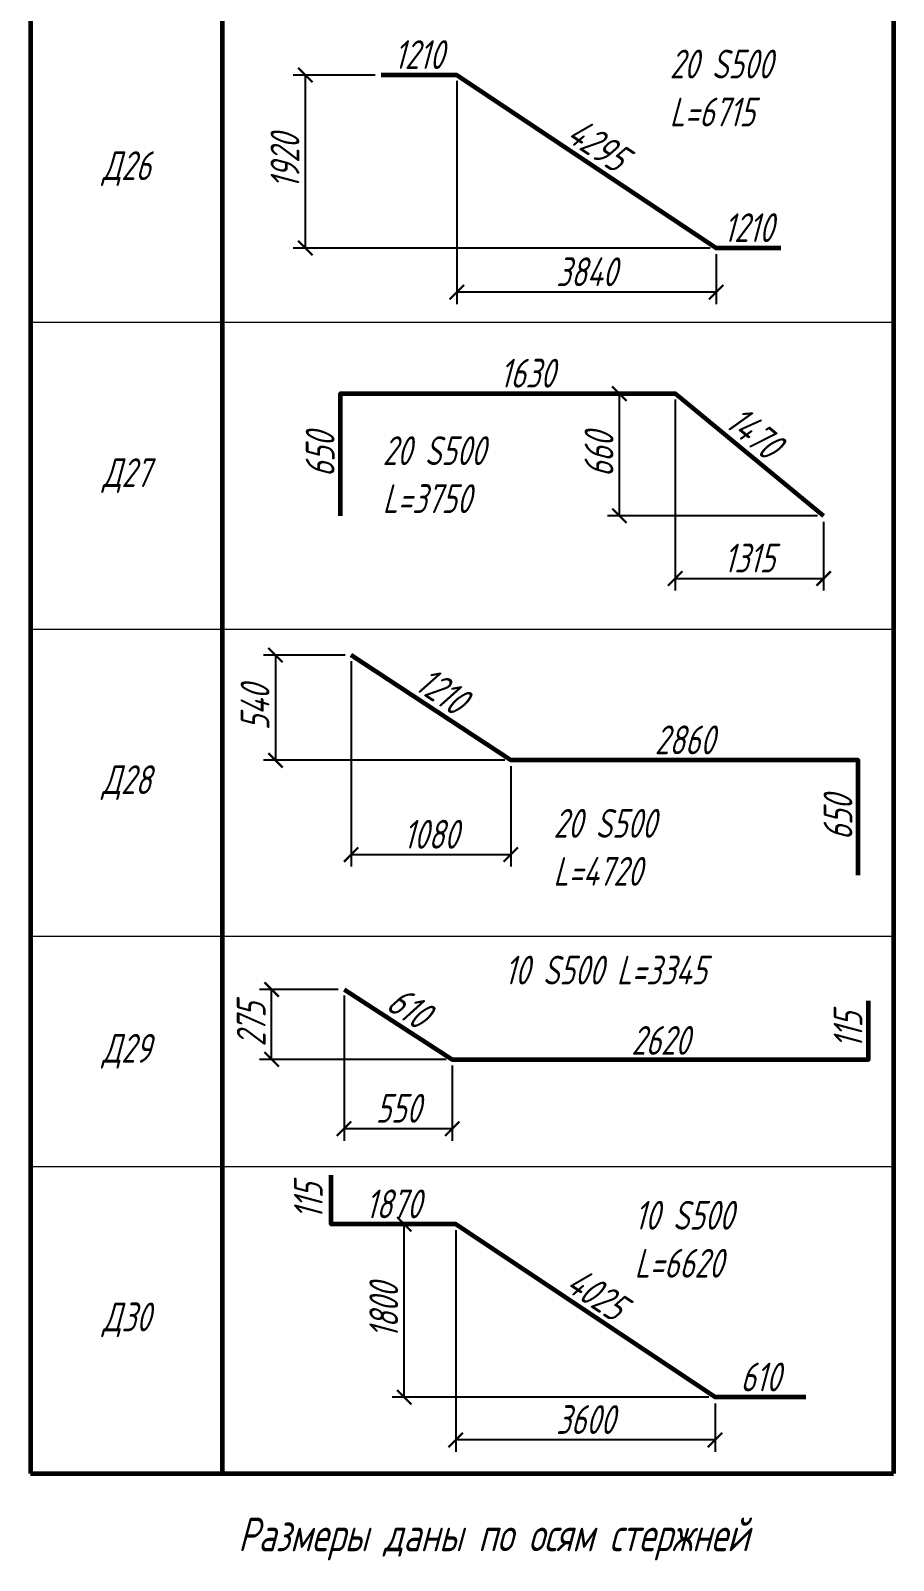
# Paper-space layout 'Спецификация' of a CAD drawing. Header units: millimetres. Extents: x 0 to 840, y 0 to 1163.
# Drawn here: x 125.8 to 215.8, y 97.9 to 257.4 of the extents above; entities that cross this region are included whole.
import ezdxf

# ---------------------------------------------------------------- set-up
doc = ezdxf.new("R2010")
doc.units = ezdxf.units.MM
doc.layers.get('Defpoints').update_dxf_attribs({"color": 8})
doc.layers.add('!bru Текст', color=124, linetype='Continuous')
for name, color, linetype, lineweight in [('Обозначение', 94, 'Continuous', 25), ('Обозначения', 82, 'Continuous', 25), ('Основная', 7, 'Continuous', 60)]:
    doc.layers.add(name, color=color, linetype=linetype, lineweight=lineweight)
doc.styles.add('Build', font='simplex.shx', dxfattribs={"width": 0.7, "oblique": 15})
doc.styles.get("Standard").update_dxf_attribs({"font": 'simplex.shx', "width": 0.7, "oblique": 15, "height": 3})
doc.dimstyles.new('Default', dxfattribs={"dimtxt": 3, "dimasz": 1.5, "dimexe": 1.25, "dimexo": 0.625, "dimtad": 1, "dimdec": 0, "dimtxsty": 'Standard', "dimblk": 'ARCHTICK', "dimcen": 2.5, "dimadec": 0, "dimazin": 0, "dimtfac": 1, "dimtdec": 0, "dimtmove": 0, "dimatfit": 3, "dimfxl": 1, "dimarcsym": 0})

# ---------------------------------------------------------------- blocks, each defined once
blk = doc.blocks.new('*T791')
at = {"layer": 'Defpoints', "color": 8, "linetype": 'ByBlock', "lineweight": 0, "transparency": 16777216}
for p, q in [((0, 0), (90, 0)), ((0, 0), (0, -11)), ((90, 0), (90, -11))]:
    blk.add_line(p, q, dxfattribs=at)
at = {"layer": 'Обозначения', "color": 0, "linetype": 'Continuous', "lineweight": 60, "transparency": 16777216}
for p, q in [((0, -11), (90, -11)), ((0, -11), (0, -482)), ((20, -11), (20, -482)), ((90, -11), (90, -482)), ((0, -26), (90, -26)), ((0, -482), (90, -482))]:
    blk.add_line(p, q, dxfattribs=at)
at = {"layer": 'Обозначения', "color": 0, "linetype": 'Continuous', "lineweight": 15, "transparency": 16777216}
for p, q in [((0, -58), (90, -58)), ((0, -90), (90, -90)), ((0, -122), (90, -122)), ((0, -146), (90, -146)), ((0, -178), (90, -178)), ((0, -210), (90, -210)), ((0, -242), (90, -242)), ((0, -274), (90, -274)), ((0, -298), (90, -298)), ((0, -330), (90, -330)), ((0, -362), (90, -362)), ((0, -394), (90, -394)), ((0, -426), (90, -426)), ((0, -450), (90, -450))]:
    blk.add_line(p, q, dxfattribs=at)
at = {"layer": 'Обозначения', "color": 0, "transparency": 16777216, "attachment_point": 5}
for s, insert, char_height, width in [('{\\T0.95;Ведомость деталей (продолжение)}', (45, -5.5), 4.5, 87), ('Поз.', (10, -18.5), 3, 17), ('Эскиз', (55, -18.5), 3, 67), ('Д16', (10, -42), 3, 17), ('Д17', (10, -74), 3, 17), ('Д18', (10, -106), 3, 17), ('Д19', (10, -134), 3, 17), ('Д20', (10, -162), 3, 17), ('Д21', (10, -194), 3, 17), ('Д22', (10, -226), 3, 17), ('Д23', (10, -258), 3, 17), ('Д24', (10, -286), 3, 17), ('Д25', (10, -314), 3, 17), ('Д26', (10, -346), 3, 17), ('Д27', (10, -378), 3, 17), ('Д28', (10, -410), 3, 17), ('Д29', (10, -438), 3, 17), ('Д30', (10, -466), 3, 17)]:
    blk.add_mtext(s, dxfattribs=dict(at, insert=insert, char_height=char_height, width=width))
blk = doc.blocks.new('*D869')
at = {"layer": 'Defpoints', "color": 0, "transparency": 16777216}
for p in [(170.15, 132.96, -33.33), (170.15, 132.96), (197.2, 114.93)]:
    blk.add_point(p, dxfattribs=at)
at = {"layer": 'Обозначение', "color": 0, "transparency": 16777216, "insert": (184.85, 125.71), "char_height": 3, "attachment_point": 5, "rotation": 326.3099}
blk.add_mtext('4025', dxfattribs=at)
blk = doc.blocks.new('_ArchTick')
at = {"color": 0, "linetype": 'ByBlock', "const_width": 0.15}
blk.add_lwpolyline([(-0.5, -0.5), (0.5, 0.5)], dxfattribs=at)
blk = doc.blocks.new('*D870')
at = {"layer": 'Defpoints', "color": 0, "transparency": 16777216}
for p in [(157.16, 132.96, -33.33), (157.16, 132.96), (170.15, 132.96)]:
    blk.add_point(p, dxfattribs=at)
at = {"layer": 'Обозначение', "color": 0, "transparency": 16777216, "insert": (163.65, 135.09), "char_height": 3, "attachment_point": 5}
blk.add_mtext('1870', dxfattribs=at)
blk = doc.blocks.new('*D871')
at = {"layer": 'Defpoints', "color": 0, "transparency": 16777216}
for p in [(175.89, 181.33, -100), (175.89, 181.33), (212.14, 181.33)]:
    blk.add_point(p, dxfattribs=at)
at = {"layer": 'Обозначение', "color": 0, "transparency": 16777216, "insert": (194.02, 183.46), "char_height": 3, "attachment_point": 5}
blk.add_mtext('2860', dxfattribs=at)
blk = doc.blocks.new('*D872')
at = {"layer": 'Defpoints', "color": 0, "transparency": 16777216}
for p in [(159.25, 192.3, -100), (159.25, 192.3), (175.89, 181.33, -100)]:
    blk.add_point(p, dxfattribs=at)
at = {"layer": 'Обозначение', "color": 0, "transparency": 16777216, "insert": (168.74, 188.59), "char_height": 3, "attachment_point": 5, "rotation": 326.6113}
blk.add_mtext('1210', dxfattribs=at)
blk = doc.blocks.new('*D873')
at = {"layer": 'Defpoints', "color": 0, "transparency": 16777216}
for p in [(193.04, 219.55, -100), (193.04, 219.55), (208.53, 206.82, -100)]:
    blk.add_point(p, dxfattribs=at)
at = {"layer": 'Обозначение', "color": 0, "transparency": 16777216, "insert": (201.3, 215.51), "char_height": 3, "attachment_point": 5, "rotation": 320.5735}
blk.add_mtext('1470', dxfattribs=at)
blk = doc.blocks.new('*D874')
at = {"layer": 'Defpoints', "color": 0, "transparency": 16777216}
for p in [(158.13, 219.55, -100), (158.13, 219.55), (197.09, 219.55)]:
    blk.add_point(p, dxfattribs=at)
at = {"layer": 'Обозначение', "color": 0, "transparency": 16777216, "insert": (177.61, 221.68), "char_height": 3, "attachment_point": 5}
blk.add_mtext('1630', dxfattribs=at)
blk = doc.blocks.new('*D835')
at = {"layer": 'Defpoints', "color": 0, "transparency": 16777216}
for p in [(197.31, 234.73, -33.33), (197.31, 234.73), (204.06, 234.73, -33.33)]:
    blk.add_point(p, dxfattribs=at)
at = {"layer": 'Обозначение', "color": 0, "transparency": 16777216, "insert": (200.69, 236.85), "char_height": 3, "attachment_point": 5}
blk.add_mtext('1210', dxfattribs=at)
blk = doc.blocks.new('*D836')
at = {"layer": 'Defpoints', "color": 0, "transparency": 16777216}
for p in [(170.26, 252.76, -33.33), (170.26, 252.76), (197.31, 234.73)]:
    blk.add_point(p, dxfattribs=at)
at = {"layer": 'Обозначение', "color": 0, "transparency": 16777216, "insert": (184.97, 245.51), "char_height": 3, "attachment_point": 5, "rotation": 326.3099}
blk.add_mtext('4295', dxfattribs=at)
blk = doc.blocks.new('*D837')
at = {"layer": 'Defpoints', "color": 0, "transparency": 16777216}
for p in [(162.38, 252.76, -33.33), (162.38, 252.76), (170.26, 252.76)]:
    blk.add_point(p, dxfattribs=at)
at = {"layer": 'Обозначение', "color": 0, "transparency": 16777216, "insert": (166.32, 254.89), "char_height": 3, "attachment_point": 5}
blk.add_mtext('1210', dxfattribs=at)
blk = doc.blocks.new('*D838')
at = {"layer": 'Defpoints', "color": 0, "transparency": 16777216}
for p in [(169.79, 150, -100), (169.79, 150), (213.2, 150)]:
    blk.add_point(p, dxfattribs=at)
at = {"layer": 'Обозначение', "color": 0, "transparency": 16777216, "insert": (191.5, 152.13), "char_height": 3, "attachment_point": 5}
blk.add_mtext('2620', dxfattribs=at)
blk = doc.blocks.new('*D839')
at = {"layer": 'Defpoints', "color": 0, "transparency": 16777216}
for p in [(158.5, 157.44, -100), (158.5, 157.44), (169.79, 150.15, -100)]:
    blk.add_point(p, dxfattribs=at)
at = {"layer": 'Обозначение', "color": 0, "transparency": 16777216, "insert": (165.3, 155.58), "char_height": 3, "attachment_point": 5, "rotation": 327.1418}
blk.add_mtext('610', dxfattribs=at)
blk = doc.blocks.new('*D840')
at = {"layer": 'Defpoints', "color": 0, "transparency": 16777216}
for p in [(170.15, 132.96, -33.33), (197.2, 114.93, -33.33), (170.15, 110.48)]:
    blk.add_point(p, dxfattribs=at)
at = {"layer": 'Обозначение', "color": 0, "lineweight": -2, "transparency": 16777216}
for p, q in [((170.15, 132.34), (170.15, 109.23)), ((197.2, 114.3), (197.2, 109.23)), ((197.2, 110.48), (170.15, 110.48))]:
    blk.add_line(p, q, dxfattribs=at)
at = {"layer": 'Обозначение', "color": 0, "lineweight": -2, "transparency": 16777216, "xscale": 1.5, "yscale": 1.5, "zscale": 1.5, "rotation": 180}
blk.add_blockref('_ArchTick', (170.15, 110.48), dxfattribs=at)
at = {"layer": 'Обозначение', "color": 0, "lineweight": -2, "transparency": 16777216, "xscale": 1.5, "yscale": 1.5, "zscale": 1.5}
blk.add_blockref('_ArchTick', (197.2, 110.48), dxfattribs=at)
at = {"layer": 'Обозначение', "color": 0, "transparency": 16777216, "insert": (183.67, 112.61), "char_height": 3, "attachment_point": 5}
blk.add_mtext('3600', dxfattribs=at)
blk = doc.blocks.new('*D841')
at = {"layer": 'Defpoints', "color": 0, "transparency": 16777216}
for p in [(164.78, 132.96), (170.15, 132.96, -33.33), (197.2, 114.93, -33.33)]:
    blk.add_point(p, dxfattribs=at)
at = {"layer": 'Обозначение', "color": 0, "lineweight": -2, "transparency": 16777216}
for p, q in [((169.52, 132.96), (163.53, 132.96)), ((164.78, 114.93), (164.78, 132.96)), ((196.57, 114.93), (163.53, 114.93))]:
    blk.add_line(p, q, dxfattribs=at)
at = {"layer": 'Обозначение', "color": 0, "lineweight": -2, "transparency": 16777216, "xscale": 1.5, "yscale": 1.5, "zscale": 1.5}
for p, rotation in [((164.78, 132.96), 90), ((164.78, 114.93), 270)]:
    blk.add_blockref('_ArchTick', p, dxfattribs=dict(at, rotation=rotation))
at = {"layer": 'Обозначение', "color": 0, "transparency": 16777216, "insert": (162.65, 123.95), "char_height": 3, "attachment_point": 5, "rotation": 90}
blk.add_mtext('1800', dxfattribs=at)
blk = doc.blocks.new('*D842')
at = {"layer": 'Defpoints', "color": 0, "transparency": 16777216}
for p in [(159.25, 192.3, -100), (151.35, 181.33), (175.89, 181.33, -100)]:
    blk.add_point(p, dxfattribs=at)
at = {"layer": 'Обозначение', "color": 0, "lineweight": -2, "transparency": 16777216}
for p, q in [((158.63, 192.3), (150.1, 192.3)), ((151.35, 192.3), (151.35, 181.33)), ((175.27, 181.33), (150.1, 181.33))]:
    blk.add_line(p, q, dxfattribs=at)
at = {"layer": 'Обозначение', "color": 0, "lineweight": -2, "transparency": 16777216, "xscale": 1.5, "yscale": 1.5, "zscale": 1.5}
for p, rotation in [((151.35, 192.3), 90), ((151.35, 181.33), 270)]:
    blk.add_blockref('_ArchTick', p, dxfattribs=dict(at, rotation=rotation))
at = {"layer": 'Обозначение', "color": 0, "transparency": 16777216, "insert": (149.22, 186.82), "char_height": 3, "attachment_point": 5, "rotation": 90}
blk.add_mtext('540', dxfattribs=at)
blk = doc.blocks.new('*D843')
at = {"layer": 'Defpoints', "color": 0, "transparency": 16777216}
for p in [(159.25, 192.3, -100), (175.89, 181.33, -100), (175.89, 171.5)]:
    blk.add_point(p, dxfattribs=at)
at = {"layer": 'Обозначение', "color": 0, "lineweight": -2, "transparency": 16777216}
for p, q in [((159.25, 191.68), (159.25, 170.25)), ((175.89, 180.71), (175.89, 170.25)), ((159.25, 171.5), (175.89, 171.5))]:
    blk.add_line(p, q, dxfattribs=at)
at = {"layer": 'Обозначение', "color": 0, "lineweight": -2, "transparency": 16777216, "xscale": 1.5, "yscale": 1.5, "zscale": 1.5, "rotation": 180}
blk.add_blockref('_ArchTick', (159.25, 171.5), dxfattribs=at)
at = {"layer": 'Обозначение', "color": 0, "lineweight": -2, "transparency": 16777216, "xscale": 1.5, "yscale": 1.5, "zscale": 1.5}
blk.add_blockref('_ArchTick', (175.89, 171.5), dxfattribs=at)
at = {"layer": 'Обозначение', "color": 0, "transparency": 16777216, "insert": (167.57, 173.62), "char_height": 3, "attachment_point": 5}
blk.add_mtext('1080', dxfattribs=at)
blk = doc.blocks.new('*D844')
at = {"layer": 'Defpoints', "color": 0, "transparency": 16777216}
for p in [(187.22, 219.55), (193.04, 219.55, -100), (208.53, 206.82, -100)]:
    blk.add_point(p, dxfattribs=at)
at = {"layer": 'Обозначение', "color": 0, "lineweight": -2, "transparency": 16777216}
for p, q in [((192.42, 219.55), (185.97, 219.55)), ((187.22, 206.82), (187.22, 219.55)), ((207.9, 206.82), (185.97, 206.82))]:
    blk.add_line(p, q, dxfattribs=at)
at = {"layer": 'Обозначение', "color": 0, "lineweight": -2, "transparency": 16777216, "xscale": 1.5, "yscale": 1.5, "zscale": 1.5}
for p, rotation in [((187.22, 219.55), 90), ((187.22, 206.82), 270)]:
    blk.add_blockref('_ArchTick', p, dxfattribs=dict(at, rotation=rotation))
at = {"layer": 'Обозначение', "color": 0, "transparency": 16777216, "insert": (185.1, 213.19), "char_height": 3, "attachment_point": 5, "rotation": 90}
blk.add_mtext('660', dxfattribs=at)
blk = doc.blocks.new('*D845')
at = {"layer": 'Defpoints', "color": 0, "transparency": 16777216}
for p in [(193.04, 219.55, -100), (208.53, 206.82, -100), (208.53, 200.28)]:
    blk.add_point(p, dxfattribs=at)
at = {"layer": 'Обозначение', "color": 0, "lineweight": -2, "transparency": 16777216}
for p, q in [((193.04, 218.93), (193.04, 199.03)), ((208.53, 206.2), (208.53, 199.03)), ((193.04, 200.28), (208.53, 200.28))]:
    blk.add_line(p, q, dxfattribs=at)
at = {"layer": 'Обозначение', "color": 0, "lineweight": -2, "transparency": 16777216, "xscale": 1.5, "yscale": 1.5, "zscale": 1.5, "rotation": 180}
blk.add_blockref('_ArchTick', (193.04, 200.28), dxfattribs=at)
at = {"layer": 'Обозначение', "color": 0, "lineweight": -2, "transparency": 16777216, "xscale": 1.5, "yscale": 1.5, "zscale": 1.5}
blk.add_blockref('_ArchTick', (208.53, 200.28), dxfattribs=at)
at = {"layer": 'Обозначение', "color": 0, "transparency": 16777216, "insert": (200.78, 202.41), "char_height": 3, "attachment_point": 5}
blk.add_mtext('1315', dxfattribs=at)
blk = doc.blocks.new('*D846')
at = {"layer": 'Defpoints', "color": 0, "transparency": 16777216}
for p in [(162.38, 252.76, -33.33), (154.46, 234.73), (197.31, 234.73, -33.33)]:
    blk.add_point(p, dxfattribs=at)
at = {"layer": 'Обозначение', "color": 0, "lineweight": -2, "transparency": 16777216}
for p, q in [((161.76, 252.76), (153.21, 252.76)), ((154.46, 252.76), (154.46, 234.73)), ((196.69, 234.73), (153.21, 234.73))]:
    blk.add_line(p, q, dxfattribs=at)
at = {"layer": 'Обозначение', "color": 0, "lineweight": -2, "transparency": 16777216, "xscale": 1.5, "yscale": 1.5, "zscale": 1.5}
for p, rotation in [((154.46, 252.76), 90), ((154.46, 234.73), 270)]:
    blk.add_blockref('_ArchTick', p, dxfattribs=dict(at, rotation=rotation))
at = {"layer": 'Обозначение', "color": 0, "transparency": 16777216, "insert": (152.34, 243.75), "char_height": 3, "attachment_point": 5, "rotation": 90}
blk.add_mtext('1920', dxfattribs=at)
blk = doc.blocks.new('*D847')
at = {"layer": 'Defpoints', "color": 0, "transparency": 16777216}
for p in [(170.26, 252.76, -33.33), (197.31, 234.73, -33.33), (170.26, 230.13)]:
    blk.add_point(p, dxfattribs=at)
at = {"layer": 'Обозначение', "color": 0, "lineweight": -2, "transparency": 16777216}
for p, q in [((170.26, 252.14), (170.26, 228.88)), ((197.31, 234.1), (197.31, 228.88)), ((197.31, 230.13), (170.26, 230.13))]:
    blk.add_line(p, q, dxfattribs=at)
at = {"layer": 'Обозначение', "color": 0, "lineweight": -2, "transparency": 16777216, "xscale": 1.5, "yscale": 1.5, "zscale": 1.5, "rotation": 180}
blk.add_blockref('_ArchTick', (170.26, 230.13), dxfattribs=at)
at = {"layer": 'Обозначение', "color": 0, "lineweight": -2, "transparency": 16777216, "xscale": 1.5, "yscale": 1.5, "zscale": 1.5}
blk.add_blockref('_ArchTick', (197.31, 230.13), dxfattribs=at)
at = {"layer": 'Обозначение', "color": 0, "transparency": 16777216, "insert": (183.79, 232.25), "char_height": 3, "attachment_point": 5}
blk.add_mtext('3840', dxfattribs=at)
blk = doc.blocks.new('*D848')
at = {"layer": 'Defpoints', "color": 0, "transparency": 16777216}
for p in [(150.95, 157.44), (158.5, 157.44, -100), (169.79, 150.15, -100)]:
    blk.add_point(p, dxfattribs=at)
at = {"layer": 'Обозначение', "color": 0, "lineweight": -2, "transparency": 16777216}
for p, q in [((157.88, 157.44), (149.7, 157.44)), ((150.95, 150.15), (150.95, 157.44)), ((169.17, 150.15), (149.7, 150.15))]:
    blk.add_line(p, q, dxfattribs=at)
at = {"layer": 'Обозначение', "color": 0, "lineweight": -2, "transparency": 16777216, "xscale": 1.5, "yscale": 1.5, "zscale": 1.5}
for p, rotation in [((150.95, 157.44), 90), ((150.95, 150.15), 270)]:
    blk.add_blockref('_ArchTick', p, dxfattribs=dict(at, rotation=rotation))
at = {"layer": 'Обозначение', "color": 0, "transparency": 16777216, "insert": (148.82, 153.79), "char_height": 3, "attachment_point": 5, "rotation": 90}
blk.add_mtext('275', dxfattribs=at)
blk = doc.blocks.new('*D849')
at = {"layer": 'Defpoints', "color": 0, "transparency": 16777216}
for p in [(158.5, 157.44, -100), (169.79, 150.15, -100), (158.5, 142.93)]:
    blk.add_point(p, dxfattribs=at)
at = {"layer": 'Обозначение', "color": 0, "lineweight": -2, "transparency": 16777216}
for p, q in [((158.5, 156.81), (158.5, 141.68)), ((169.79, 149.52), (169.79, 141.68)), ((169.79, 142.93), (158.5, 142.93))]:
    blk.add_line(p, q, dxfattribs=at)
at = {"layer": 'Обозначение', "color": 0, "lineweight": -2, "transparency": 16777216, "xscale": 1.5, "yscale": 1.5, "zscale": 1.5, "rotation": 180}
blk.add_blockref('_ArchTick', (158.5, 142.93), dxfattribs=at)
at = {"layer": 'Обозначение', "color": 0, "lineweight": -2, "transparency": 16777216, "xscale": 1.5, "yscale": 1.5, "zscale": 1.5}
blk.add_blockref('_ArchTick', (169.79, 142.93), dxfattribs=at)
at = {"layer": 'Обозначение', "color": 0, "transparency": 16777216, "insert": (164.15, 145.06), "char_height": 3, "attachment_point": 5}
blk.add_mtext('550', dxfattribs=at)
blk = doc.blocks.new('*D850')
at = {"layer": 'Defpoints', "color": 0, "transparency": 16777216}
for p in [(158.13, 219.55, -100), (158.13, 219.55), (158.13, 206.82, -100)]:
    blk.add_point(p, dxfattribs=at)
at = {"layer": 'Обозначение', "color": 0, "transparency": 16777216, "insert": (156.01, 213.19), "char_height": 3, "attachment_point": 5, "rotation": 90}
blk.add_mtext('650', dxfattribs=at)
blk = doc.blocks.new('*D851')
at = {"layer": 'Defpoints', "color": 0, "transparency": 16777216}
for p in [(212.14, 181.33, -100), (212.14, 181.33), (212.14, 169.34, -100)]:
    blk.add_point(p, dxfattribs=at)
at = {"layer": 'Обозначение', "color": 0, "transparency": 16777216, "insert": (210.02, 175.34), "char_height": 3, "attachment_point": 5, "rotation": 90}
blk.add_mtext('650', dxfattribs=at)
blk = doc.blocks.new('*D852')
at = {"layer": 'Defpoints', "color": 0, "transparency": 16777216}
for p in [(213.2, 156.24, -100), (213.2, 150.15, -100), (213.2, 150.15)]:
    blk.add_point(p, dxfattribs=at)
at = {"layer": 'Обозначение', "color": 0, "transparency": 16777216, "insert": (211.07, 153.19), "char_height": 3, "attachment_point": 5, "rotation": 90}
blk.add_mtext('115', dxfattribs=at)
blk = doc.blocks.new('*D853')
at = {"layer": 'Defpoints', "color": 0, "transparency": 16777216}
for p in [(156.91, 138.42, -100), (156.91, 132.32, -100), (156.91, 132.32)]:
    blk.add_point(p, dxfattribs=at)
at = {"layer": 'Обозначение', "color": 0, "transparency": 16777216, "insert": (154.78, 135.37), "char_height": 3, "attachment_point": 5, "rotation": 90}
blk.add_mtext('115', dxfattribs=at)
blk = doc.blocks.new('*D854')
at = {"layer": 'Defpoints', "color": 0, "transparency": 16777216}
for p in [(197.2, 114.93, -33.33), (206.67, 114.93, -33.33), (206.67, 114.93)]:
    blk.add_point(p, dxfattribs=at)
at = {"layer": 'Обозначение', "color": 0, "transparency": 16777216, "insert": (201.93, 117.05), "char_height": 3, "attachment_point": 5}
blk.add_mtext('610', dxfattribs=at)

psp = doc.layouts.new('Спецификация')

# ---------------------------------------------------------------- linework, layer by layer
at = {"layer": 'Основная', "color": 30, "elevation": -33.333}
psp.add_lwpolyline([(204.06, 234.73), (197.314, 234.73), (170.264, 252.763), (162.383, 252.763)], dxfattribs=at)
at = {"layer": 'Основная', "color": 2, "elevation": -100}
for points in [[(158.13, 206.823), (158.13, 219.555), (193.041, 219.555), (208.526, 206.823)], [(212.145, 169.344), (212.145, 181.333), (175.894, 181.333), (159.253, 192.3)]]:
    psp.add_lwpolyline(points, dxfattribs=at)
at = {"layer": 'Основная', "color": 4}
for points, elevation in [([(158.505, 157.438), (169.793, 150.147), (213.2, 150.147), (213.2, 156.24)], -100), ([(206.667, 114.93), (197.197, 114.93), (170.147, 132.963), (158.227, 132.963), (157.16, 132.963), (157.16, 138.072)], -33.333)]:
    psp.add_lwpolyline(points, dxfattribs=dict(at, elevation=elevation))

# ---------------------------------------------------------------- block references
psp.add_blockref('*T791', (125.807, 589))

# ---------------------------------------------------------------- texts
at = {"layer": '!bru Текст', "insert": (174.096, 100.154), "char_height": 3.5, "width": 89.99997, "attachment_point": 5, "style": 'Build'}
psp.add_mtext('Размеры даны по осям стержней', dxfattribs=at)
at = {"layer": 'Defpoints', "char_height": 3, "attachment_point": 1}
for s, insert in [('20 S500^JL=6715', (192.469, 255.407)), ('20 S500^JL=3750', (162.526, 215.106)), ('20 S500^JL=4720', (180.337, 176.254)), ('10 S500 L=3345', (175.239, 160.96)), ('10 S500^JL=6620', (188.806, 135.407))]:
    psp.add_mtext_dynamic_manual_height_columns(s, width=75.91189, gutter_width=15, heights=[0], dxfattribs=dict(at, insert=insert))

# ---------------------------------------------------------------- dimensions: what is measured, and where the dimension line sits
at = {"layer": 'Обозначение'}
for base, p1, p2, angle, text, picture, middle in [((162.383, 252.763), (170.264, 252.763), (162.383, 252.763, -33.333), 180, '1210', '*D837', (166.324, 252.763)), ((197.314, 234.73), (204.06, 234.73, -33.333), (197.314, 234.73, -33.333), 180, '1210', '*D835', (200.687, 234.73)), ((158.13, 219.555), (158.13, 206.823, -100), (158.13, 219.555, -100), 90, '650', '*D850', (158.13, 213.189)), ((193.041, 219.555), (208.526, 206.823, -100), (193.041, 219.555, -100), 140.57348, '1470', '*D873', (199.952, 213.872)), ((159.253, 192.3), (175.894, 181.333, -100), (159.253, 192.3, -100), 146.61133, '1210', '*D872', (167.573, 186.816)), ((158.505, 157.438), (169.793, 150.147, -100), (158.505, 157.438, -100), 147.14177, '610', '*D839', (164.149, 153.793))]:
    dim = psp.add_linear_dim(base=base, p1=p1, p2=p2, angle=angle, text=text, dimstyle='Default', override={"dimse1": 1, "dimse2": 1, "dimsd1": 1, "dimsd2": 1}, dxfattribs=at)
    dim.commit()
    dim.dimension.update_dxf_attribs({"geometry": picture, "text_midpoint": middle, "dimtype": 161})
for base, p1, p2, angle, text, picture, middle in [((154.462, 234.73), (162.383, 252.763, -33.333), (197.314, 234.73, -33.333), 90, '1920', '*D846', (152.337, 243.747)), ((170.264, 230.13), (197.314, 234.73, -33.333), (170.264, 252.763, -33.333), 180, '3840', '*D847', (183.789, 232.255)), ((208.526, 200.284), (193.041, 219.555, -100), (208.526, 206.823, -100), 180, '1315', '*D845', (200.783, 202.409)), ((175.894, 171.499), (159.253, 192.3, -100), (175.894, 181.333, -100), 180, '1080', '*D843', (167.573, 173.624)), ((164.779, 132.963), (197.197, 114.93, -33.333), (170.147, 132.963, -33.333), 90, '1800', '*D841', (162.654, 123.946)), ((170.147, 110.482), (197.197, 114.93, -33.333), (170.147, 132.963, -33.333), 180, '3600', '*D840', (183.672, 112.607))]:
    dim = psp.add_linear_dim(base=base, p1=p1, p2=p2, angle=angle, text=text, dimstyle='Default', dxfattribs=at)
    dim.commit()
    dim.dimension.update_dxf_attribs({"geometry": picture, "text_midpoint": middle})
for p1, p2, text, picture, middle in [((197.314, 234.73), (170.264, 252.763, -33.333), '4295', '*D836', (184.968, 245.515)), ((197.09, 219.555), (158.13, 219.555, -100), '1630', '*D874', (177.61, 221.68)), ((212.145, 181.333, -100), (175.894, 181.333, -200), '2860', '*D871', (194.019, 183.458, -100)), ((212.145, 169.344, -100), (212.145, 181.333, -100), '650', '*D851', (210.02, 175.338)), ((213.2, 156.24, -100), (213.2, 150.147, -100), '115', '*D852', (211.075, 153.194)), ((213.2, 150.002), (169.793, 150.002, -100), '2620', '*D838', (191.496, 152.127)), ((156.909, 138.418, -33.333), (156.909, 132.325, -33.333), '115', '*D853', (154.784, 135.371, 66.667)), ((170.147, 132.963), (157.16, 132.963, -33.333), '1870', '*D870', (163.654, 135.088)), ((197.197, 114.93), (170.147, 132.963, -33.333), '4025', '*D869', (184.85, 125.714))]:
    dim = psp.add_aligned_dim(p1=p1, p2=p2, distance=0, text=text, dimstyle='Default', override={"dimse1": 1, "dimse2": 1, "dimsd1": 1, "dimsd2": 1}, dxfattribs=at)
    dim.commit()
    dim.dimension.update_dxf_attribs({"geometry": picture, "text_midpoint": middle})
for base, p1, p2, angle, text, picture, middle in [((187.221, 219.555), (208.526, 206.823, -100), (193.041, 219.555, -100), 90, '660', '*D844', (187.221, 213.189)), ((151.349, 181.333), (159.253, 192.3, -100), (175.894, 181.333, -100), 90, '540', '*D842', (151.349, 186.816)), ((150.949, 157.438), (169.793, 150.147, -100), (158.505, 157.438, -100), 90, '275', '*D848', (150.949, 153.793)), ((158.505, 142.932), (169.793, 150.147, -100), (158.505, 157.438, -100), 180, '550', '*D849', (164.149, 142.932))]:
    dim = psp.add_linear_dim(base=base, p1=p1, p2=p2, angle=angle, text=text, dimstyle='Default', dxfattribs=at)
    dim.commit()
    dim.dimension.update_dxf_attribs({"geometry": picture, "text_midpoint": middle, "dimtype": 160})
dim = psp.add_linear_dim(base=(206.667, 114.93), p1=(197.197, 114.93, -33.333), p2=(206.667, 114.93, -33.333), angle=180, text='610', dimstyle='Default', override={"dimse1": 1, "dimse2": 1, "dimsd1": 1, "dimsd2": 1}, dxfattribs=at)
dim.commit()
dim.dimension.update_dxf_attribs({"geometry": '*D854', "text_midpoint": (201.932, 117.055)})

doc.saveas('drawing.dxf')
